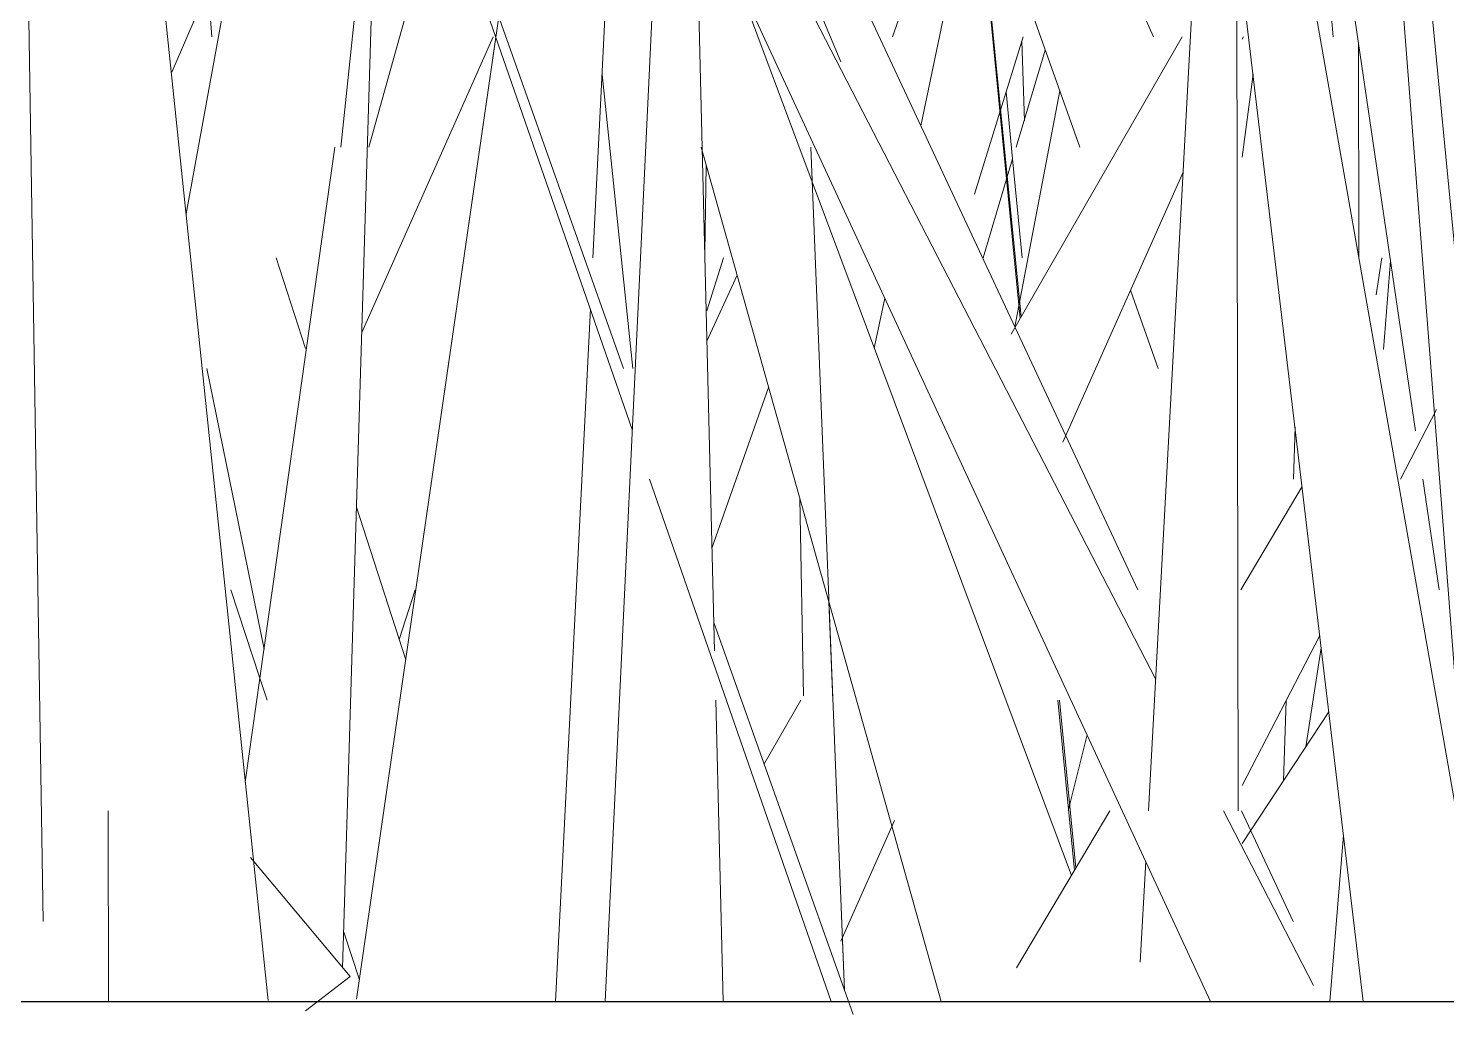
# Model space of a CAD drawing. Header units: millimetres. Extents: x -9575 to 27274, y -4387 to 11354.
# Drawn here: x -6871.56 to -6836.18, y 3047.67 to 3072.27 of the extents above; entities that cross this region are included whole.
import ezdxf

# ---------------------------------------------------------------- set-up
doc = ezdxf.new("R2010")
doc.units = ezdxf.units.MM
doc.layers.add('G-IMPT', color=8, linetype='Continuous', lineweight=9)

# ---------------------------------------------------------------- blocks, each defined once
blk = doc.blocks.new('Grass Array - 25_dwg-V48-North')
at = {"layer": 'G-IMPT'}
for p, q in [((-6865.579, 3048.02), (-6872.15, 3111.006)), ((-6835.343, 3048), (-6840.244, 3111.062)), ((-6856.708, 3063.788), (-6871.399, 3105.172)), ((-6843.435, 3056.033), (-6866.633, 3101.013)), ((-6863.372, 3048.052), (-6855.769, 3100.521)), ((-6839.183, 3100.053), (-6834.234, 3048.716)), ((-6871.973, 3099.735), (-6871.192, 3049.993)), ((-6868.329, 3096.31), (-6856.492, 3062.269)), ((-6841.739, 3094.748), (-6836.949, 3062.23)), ((-6862.196, 3091.44), (-6842.063, 3048)), ((-6843.878, 3058.27), (-6854.629, 3081.24)), ((-6855.022, 3080.341), (-6851.291, 3071.44)), ((-6843.486, 3072.065), (-6847.131, 3080.194)), ((-6842.117, 3080.341), (-6843.613, 3052.752)), ((-6862.647, 3079.969), (-6863.763, 3069.306)), ((-6856.809, 3079.816), (-6857.475, 3066.547)), ((-6855.769, 3077.573), (-6857.166, 3048)), ((-6848.267, 3077.582), (-6845.329, 3069.306)), ((-6867.626, 3067.645), (-6865.929, 3076.906)), ((-6862.88, 3076.646), (-6863.719, 3048.831)), ((-6848.337, 3076.778), (-6850.001, 3072.065)), ((-6847.928, 3076.391), (-6846.814, 3065.034)), ((-6846.789, 3065.078), (-6847.918, 3076.439)), ((-6847.953, 3076.273), (-6849.295, 3069.844)), ((-6839.37, 3076.281), (-6839.008, 3072.065)), ((-6863.066, 3069.306), (-6861.307, 3075.63)), ((-6866.399, 3074.823), (-6867.983, 3071.184)), ((-6854.442, 3056.746), (-6854.884, 3074.823)), ((-6841.378, 3052.752), (-6841.409, 3074.525)), ((-6853.964, 3073.678), (-6845.536, 3051.144)), ((-6867.076, 3073.268), (-6866.985, 3072.065)), ((-6863.372, 3048.052), (-6859.894, 3072.054)), ((-6859.962, 3072.065), (-6863.241, 3064.685)), ((-6846.74, 3072.065), (-6847.953, 3068.135)), ((-6842.773, 3072.065), (-6847.039, 3064.644)), ((-6841.275, 3072.001), (-6841.247, 3072.065)), ((-6846.917, 3069.306), (-6846.19, 3071.732)), ((-6846.706, 3069.97), (-6846.775, 3071.951)), ((-6838.377, 3071.921), (-6838.369, 3066.578)), ((-6856.481, 3063.788), (-6857.245, 3071.122)), ((-6841.275, 3069.057), (-6841.005, 3071.132)), ((-6847.003, 3069.017), (-6847.165, 3070.688)), ((-6846.947, 3064.827), (-6845.828, 3070.711)), ((-6863.915, 3069.306), (-6865.783, 3056.06)), ((-6848.786, 3048), (-6854.777, 3069.306)), ((-6851.199, 3048.268), (-6852.042, 3069.306)), ((-6847.003, 3069.017), (-6847.741, 3066.547)), ((-6847.003, 3069.017), (-6846.766, 3066.547)), ((-6854.65, 3068.855), (-6854.685, 3066.681)), ((-6845.749, 3061.95), (-6842.749, 3068.689)), ((-6864.645, 3064.284), (-6865.374, 3066.547)), ((-6854.629, 3065.228), (-6854.216, 3066.547)), ((-6854.629, 3064.473), (-6853.879, 3066.113)), ((-6844.063, 3065.738), (-6843.371, 3063.788)), ((-6850.193, 3065.543), (-6850.454, 3064.294)), ((-6857.538, 3065.278), (-6858.406, 3048)), ((-6867.11, 3063.788), (-6865.679, 3056.79)), ((-6853.091, 3063.312), (-6854.505, 3059.307)), ((-6837.327, 3061.029), (-6836.428, 3062.768)), ((-6839.958, 3062.323), (-6840, 3061.029)), ((-6856.061, 3061.029), (-6851.53, 3048)), ((-6839.782, 3060.846), (-6841.31, 3058.27)), ((-6836.772, 3061.029), (-6836.366, 3058.27)), ((-6852.313, 3060.544), (-6852.222, 3055.626)), ((-6862.145, 3056.521), (-6863.372, 3060.332)), ((-6865.783, 3056.06), (-6866.512, 3058.27)), ((-6862.309, 3057.03), (-6861.908, 3058.27)), ((-6851.489, 3055.511), (-6851.587, 3057.964)), ((-6850.986, 3047.67), (-6854.46, 3057.455)), ((-6841.275, 3053.386), (-6839.34, 3057.131)), ((-6866.147, 3053.469), (-6865.783, 3056.06)), ((-6865.783, 3056.06), (-6865.601, 3055.511)), ((-6854.229, 3048), (-6854.412, 3055.511)), ((-6852.288, 3055.511), (-6853.21, 3053.907)), ((-6845.88, 3055.511), (-6845.463, 3051.266)), ((-6845.423, 3051.334), (-6845.838, 3055.511)), ((-6840.18, 3055.505), (-6840.245, 3053.504)), ((-6839.114, 3055.223), (-6841.275, 3051.941)), ((-6845.146, 3054.653), (-6845.615, 3052.752)), ((-6869.562, 3048), (-6869.567, 3052.752)), ((-6844.582, 3052.752), (-6846.904, 3048.837)), ((-6839.497, 3048.397), (-6841.743, 3052.752)), ((-6840.004, 3049.993), (-6841.295, 3052.752)), ((-6851.291, 3049.499), (-6849.949, 3052.514)), ((-6863.535, 3048.62), (-6866.02, 3051.589)), ((-6843.682, 3051.493), (-6843.818, 3048.979)), ((-6863.692, 3049.725), (-6863.301, 3048.541)), ((-6851.199, 3048.268), (-6851.258, 3049.747)), ((-6863.535, 3048.62), (-6864.645, 3047.763))]:
    blk.add_line(p, q, dxfattribs=at)
blk = doc.blocks.new('Grass Array - 25_dwg-V49-North')
at = {"layer": 'G-IMPT'}
for p, q in [((-6835.507, 3050.293), (-6844.846, 3103.428)), ((-6843.668, 3093.519), (-6838.255, 3048)), ((-6837.794, 3066.547), (-6837.937, 3065.629)), ((-6837.755, 3064.265), (-6837.574, 3066.471)), ((-6837.755, 3064.265), (-6837.574, 3066.471)), ((-6839.304, 3056.823), (-6839.688, 3054.351)), ((-6839.088, 3048), (-6838.748, 3052.148)), ((-6839.088, 3048), (-6838.748, 3052.148))]:
    blk.add_line(p, q, dxfattribs=at)
blk = doc.blocks.new('Grass Array - Grass Array-V52-North')
for name in ['Grass Array - 25_dwg-V48-North', 'Grass Array - 25_dwg-V49-North']:
    blk.add_blockref(name, (0, 0))

msp = doc.modelspace()

# ---------------------------------------------------------------- linework, layer by layer
msp.add_line((-7466.268, 3048), (-6666.168, 3048))

# ---------------------------------------------------------------- block references
msp.add_blockref('Grass Array - Grass Array-V52-North', (0, 0))

doc.saveas('drawing.dxf')
